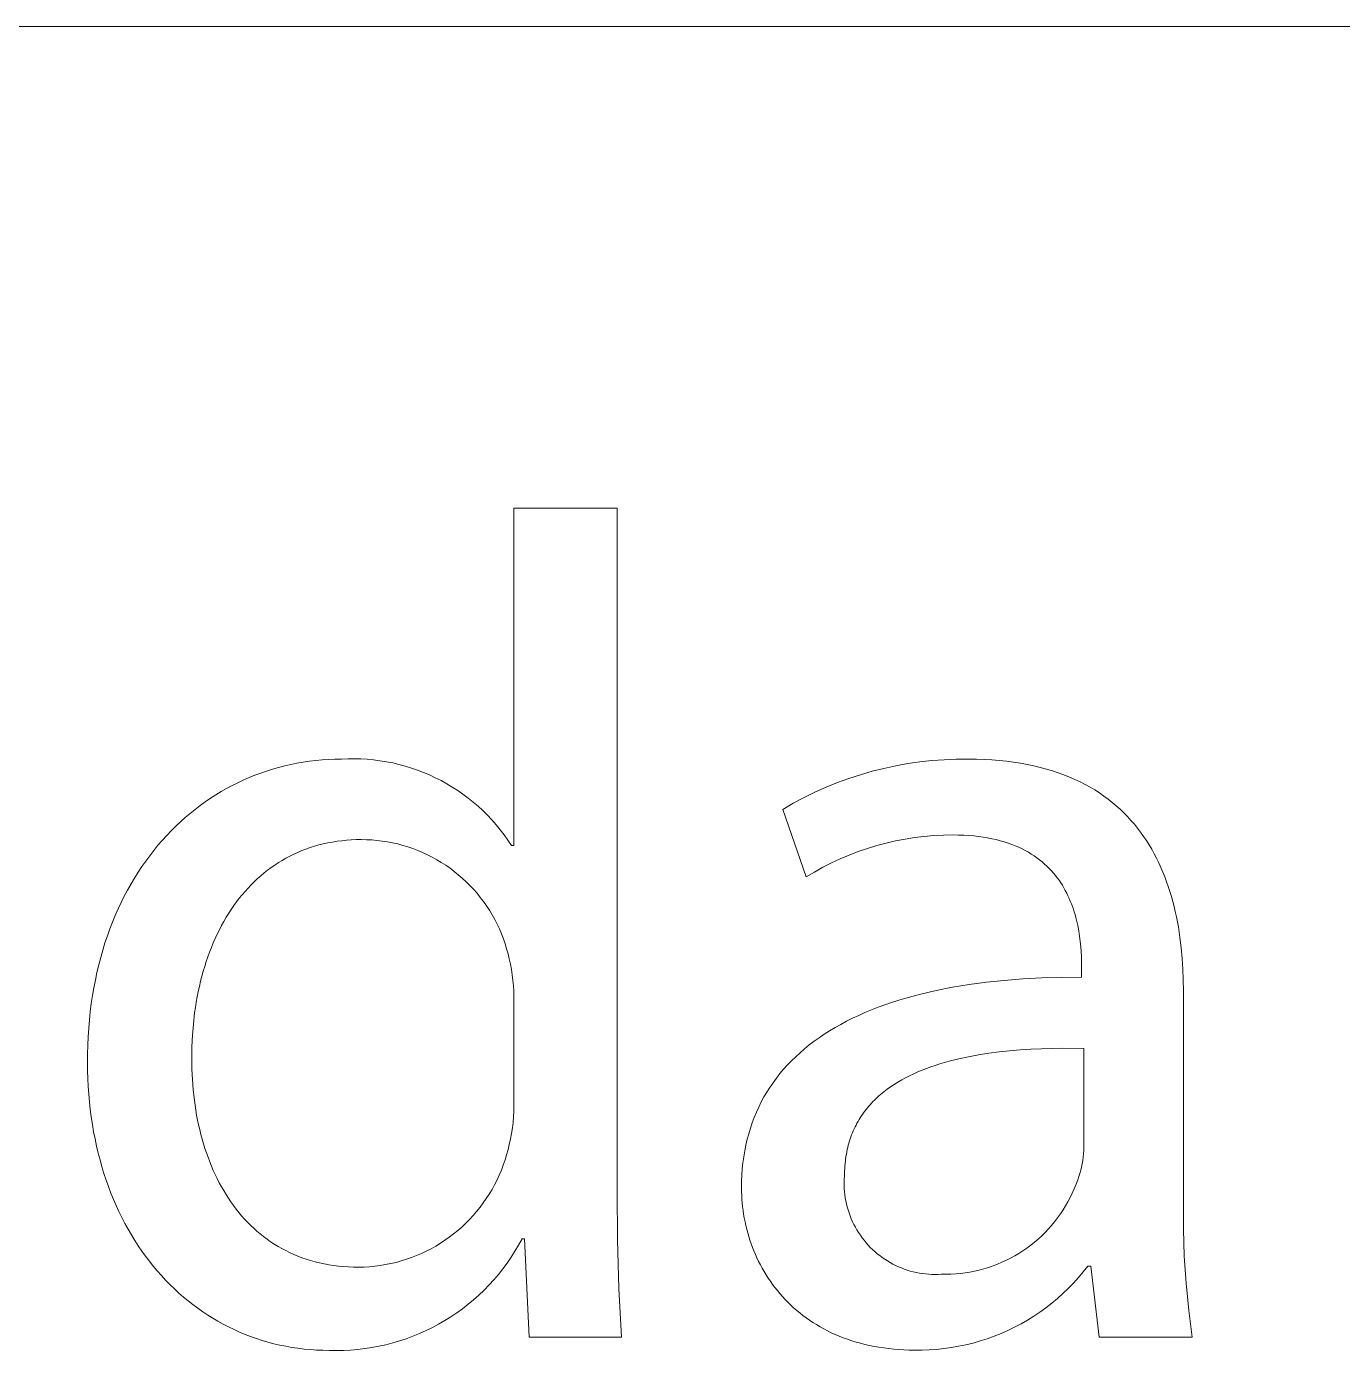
# Model space of a CAD drawing. Header units: millimetres. Extents: x 0 to 4030, y -54 to 2762.
# Drawn here: x 3898.83 to 3944.28, y 351.24 to 396.95 of the extents above; entities that cross this region are included whole.
import ezdxf

# ---------------------------------------------------------------- set-up
doc = ezdxf.new("R2010")
doc.units = ezdxf.units.MM
doc.header["$MEASUREMENT"] = 0
doc.layers.add('Domyślny', color=7, linetype='Continuous', true_color=0x000000)

msp = doc.modelspace()

# ---------------------------------------------------------------- linework, layer by layer
at = {"layer": 'Domyślny', "color": 18, "lineweight": 15, "true_color": 0x000000}
for p, q in [((4026.418, 396.954), (2507.181, 396.954)), ((3915.659, 368.681), (3915.659, 380.33)), ((3915.659, 380.33), (3919.229, 380.33)), ((3919.229, 380.33), (3919.229, 356.75)), ((3908.816, 371.614), (3909.035, 371.634)), ((3909.035, 371.634), (3909.256, 371.649)), ((3909.256, 371.649), (3909.477, 371.658)), ((3909.477, 371.658), (3909.7, 371.66)), ((3909.7, 371.66), (3909.923, 371.67)), ((3909.923, 371.67), (3910.146, 371.673)), ((3910.146, 371.673), (3910.369, 371.668)), ((3910.369, 371.668), (3910.591, 371.655)), ((3910.591, 371.655), (3910.813, 371.634)), ((3910.813, 371.634), (3911.034, 371.606)), ((3930.098, 371.609), (3930.517, 371.64)), ((3930.517, 371.64), (3930.938, 371.656)), ((3930.938, 371.656), (3931.358, 371.658)), ((3931.358, 371.658), (3931.634, 371.655)), ((3931.634, 371.655), (3931.904, 371.646)), ((3931.904, 371.646), (3932.167, 371.631)), ((3906.713, 371.104), (3906.915, 371.179)), ((3906.915, 371.179), (3907.119, 371.25)), ((3907.119, 371.25), (3907.325, 371.315)), ((3907.325, 371.315), (3907.533, 371.374)), ((3907.533, 371.374), (3907.743, 371.428)), ((3907.743, 371.428), (3907.954, 371.476)), ((3907.954, 371.476), (3908.167, 371.519)), ((3908.167, 371.519), (3908.382, 371.557)), ((3908.382, 371.557), (3908.598, 371.588)), ((3908.598, 371.588), (3908.816, 371.614)), ((3911.034, 371.606), (3911.254, 371.57)), ((3911.254, 371.57), (3911.473, 371.527)), ((3911.473, 371.527), (3911.69, 371.477)), ((3911.69, 371.477), (3911.905, 371.419)), ((3911.905, 371.419), (3912.118, 371.353)), ((3912.118, 371.353), (3912.329, 371.281)), ((3912.329, 371.281), (3912.537, 371.201)), ((3912.537, 371.201), (3912.743, 371.114)), ((3927.626, 371.123), (3928.03, 371.239)), ((3928.03, 371.239), (3928.438, 371.342)), ((3928.438, 371.342), (3928.849, 371.43)), ((3928.849, 371.43), (3929.263, 371.504)), ((3929.263, 371.504), (3929.68, 371.564)), ((3929.68, 371.564), (3930.098, 371.609)), ((3932.167, 371.631), (3932.424, 371.611)), ((3932.424, 371.611), (3932.674, 371.585)), ((3932.674, 371.585), (3932.918, 371.554)), ((3932.918, 371.554), (3933.156, 371.517)), ((3933.156, 371.517), (3933.388, 371.475)), ((3933.388, 371.475), (3933.614, 371.428)), ((3933.614, 371.428), (3933.834, 371.376)), ((3933.834, 371.376), (3934.048, 371.319)), ((3934.048, 371.319), (3934.256, 371.257)), ((3934.256, 371.257), (3934.458, 371.19)), ((3934.458, 371.19), (3934.655, 371.118)), ((3905.736, 370.645), (3905.927, 370.747)), ((3905.927, 370.747), (3906.12, 370.844)), ((3906.12, 370.844), (3906.315, 370.936)), ((3906.315, 370.936), (3906.513, 371.023)), ((3906.513, 371.023), (3906.713, 371.104)), ((3912.743, 371.114), (3912.945, 371.02)), ((3912.945, 371.02), (3913.144, 370.919)), ((3913.144, 370.919), (3913.339, 370.812)), ((3913.339, 370.812), (3913.53, 370.697)), ((3926.441, 370.69), (3926.831, 370.848)), ((3926.831, 370.848), (3927.226, 370.992)), ((3927.226, 370.992), (3927.626, 371.123)), ((3934.655, 371.118), (3934.846, 371.042)), ((3934.846, 371.042), (3935.032, 370.961)), ((3935.032, 370.961), (3935.212, 370.876)), ((3935.212, 370.876), (3935.387, 370.787)), ((3935.387, 370.787), (3935.556, 370.693)), ((3905, 370.185), (3905.18, 370.307)), ((3905.18, 370.307), (3905.363, 370.425)), ((3905.363, 370.425), (3905.548, 370.538)), ((3905.548, 370.538), (3905.736, 370.645)), ((3913.53, 370.697), (3913.718, 370.577)), ((3913.718, 370.577), (3913.901, 370.45)), ((3913.901, 370.45), (3914.08, 370.317)), ((3914.08, 370.317), (3914.254, 370.177)), ((3925.308, 370.137), (3925.679, 370.334)), ((3925.679, 370.334), (3926.057, 370.519)), ((3926.057, 370.519), (3926.441, 370.69)), ((3935.556, 370.693), (3935.72, 370.595)), ((3935.72, 370.595), (3935.879, 370.493)), ((3935.879, 370.493), (3936.033, 370.387)), ((3936.033, 370.387), (3936.181, 370.278)), ((3936.181, 370.278), (3936.325, 370.164)), ((3904.478, 369.786), (3904.649, 369.924)), ((3904.649, 369.924), (3904.823, 370.057)), ((3904.823, 370.057), (3905, 370.185)), ((3914.254, 370.177), (3914.423, 370.032)), ((3914.423, 370.032), (3914.587, 369.881)), ((3914.587, 369.881), (3914.746, 369.725)), ((3924.943, 369.926), (3925.308, 370.137)), ((3925.749, 367.591), (3924.943, 369.926)), ((3936.325, 370.164), (3936.464, 370.047)), ((3936.464, 370.047), (3936.598, 369.927)), ((3936.598, 369.927), (3936.727, 369.803)), ((3903.982, 369.343), (3904.144, 369.495)), ((3904.144, 369.495), (3904.309, 369.643)), ((3904.309, 369.643), (3904.478, 369.786)), ((3914.746, 369.725), (3914.899, 369.563)), ((3914.899, 369.563), (3915.047, 369.396)), ((3915.047, 369.396), (3915.189, 369.224)), ((3936.727, 369.803), (3936.852, 369.676)), ((3936.852, 369.676), (3936.971, 369.545)), ((3936.971, 369.545), (3937.087, 369.411)), ((3937.087, 369.411), (3937.197, 369.274)), ((3903.517, 368.856), (3903.668, 369.023)), ((3903.668, 369.023), (3903.824, 369.185)), ((3903.824, 369.185), (3903.982, 369.343)), ((3915.189, 369.224), (3915.325, 369.048)), ((3915.325, 369.048), (3915.455, 368.867)), ((3929.169, 368.898), (3928.84, 368.834)), ((3929.5, 368.949), (3929.169, 368.898)), ((3929.832, 368.99), (3929.5, 368.949)), ((3930.166, 369.018), (3929.832, 368.99)), ((3930.5, 369.035), (3930.166, 369.018)), ((3930.835, 369.041), (3930.5, 369.035)), ((3931.019, 369.039), (3930.835, 369.041)), ((3931.198, 369.032), (3931.019, 369.039)), ((3931.372, 369.022), (3931.198, 369.032)), ((3931.542, 369.008), (3931.372, 369.022)), ((3931.706, 368.99), (3931.542, 369.008)), ((3931.865, 368.968), (3931.706, 368.99)), ((3932.02, 368.942), (3931.865, 368.968)), ((3932.17, 368.913), (3932.02, 368.942)), ((3932.315, 368.88), (3932.17, 368.913)), ((3937.197, 369.274), (3937.304, 369.135)), ((3937.304, 369.135), (3937.406, 368.992)), ((3937.406, 368.992), (3937.503, 368.847)), ((3903.083, 368.326), (3903.224, 368.507)), ((3903.224, 368.507), (3903.368, 368.684)), ((3903.368, 368.684), (3903.517, 368.856)), ((3908.194, 368.442), (3908.055, 368.379)), ((3908.336, 368.501), (3908.194, 368.442)), ((3908.479, 368.557), (3908.336, 368.501)), ((3908.625, 368.608), (3908.479, 368.557)), ((3908.774, 368.654), (3908.625, 368.608)), ((3908.924, 368.697), (3908.774, 368.654)), ((3909.077, 368.735), (3908.924, 368.697)), ((3909.233, 368.77), (3909.077, 368.735)), ((3909.391, 368.799), (3909.233, 368.77)), ((3909.551, 368.824), (3909.391, 368.799)), ((3909.713, 368.845), (3909.551, 368.824)), ((3909.878, 368.861), (3909.713, 368.845)), ((3910.044, 368.873), (3909.878, 368.861)), ((3910.213, 368.88), (3910.044, 368.873)), ((3910.385, 368.882), (3910.213, 368.88)), ((3910.567, 368.879), (3910.385, 368.882)), ((3910.749, 368.87), (3910.567, 368.879)), ((3910.93, 368.855), (3910.749, 368.87)), ((3911.111, 368.833), (3910.93, 368.855)), ((3911.291, 368.805), (3911.111, 368.833)), ((3911.469, 368.77), (3911.291, 368.805)), ((3911.647, 368.73), (3911.469, 368.77)), ((3911.823, 368.683), (3911.647, 368.73)), ((3911.997, 368.63), (3911.823, 368.683)), ((3912.169, 368.571), (3911.997, 368.63)), ((3912.339, 368.506), (3912.169, 368.571)), ((3912.507, 368.435), (3912.339, 368.506)), ((3912.672, 368.359), (3912.507, 368.435)), ((3915.455, 368.867), (3915.578, 368.681)), ((3915.578, 368.681), (3915.659, 368.681)), ((3927.553, 368.467), (3927.24, 368.348)), ((3927.87, 368.576), (3927.553, 368.467)), ((3928.19, 368.673), (3927.87, 368.576)), ((3928.514, 368.759), (3928.19, 368.673)), ((3928.84, 368.834), (3928.514, 368.759)), ((3932.456, 368.844), (3932.315, 368.88)), ((3932.592, 368.805), (3932.456, 368.844)), ((3932.724, 368.763), (3932.592, 368.805)), ((3932.851, 368.717), (3932.724, 368.763)), ((3932.975, 368.668), (3932.851, 368.717)), ((3933.094, 368.617), (3932.975, 368.668)), ((3933.209, 368.563), (3933.094, 368.617)), ((3933.319, 368.506), (3933.209, 368.563)), ((3933.426, 368.446), (3933.319, 368.506)), ((3933.529, 368.384), (3933.426, 368.446)), ((3937.503, 368.847), (3937.597, 368.698)), ((3937.597, 368.698), (3937.686, 368.548)), ((3937.686, 368.548), (3937.771, 368.395)), ((3902.812, 367.949), (3902.946, 368.14)), ((3902.946, 368.14), (3903.083, 368.326)), ((3907.398, 368.003), (3907.274, 367.916)), ((3907.525, 368.086), (3907.398, 368.003)), ((3907.654, 368.165), (3907.525, 368.086)), ((3907.785, 368.24), (3907.654, 368.165)), ((3907.919, 368.311), (3907.785, 368.24)), ((3908.055, 368.379), (3907.919, 368.311)), ((3912.835, 368.276), (3912.672, 368.359)), ((3912.994, 368.189), (3912.835, 368.276)), ((3913.151, 368.095), (3912.994, 368.189)), ((3913.303, 367.996), (3913.151, 368.095)), ((3913.453, 367.892), (3913.303, 367.996)), ((3926.628, 368.077), (3926.329, 367.925)), ((3926.931, 368.218), (3926.628, 368.077)), ((3927.24, 368.348), (3926.931, 368.218)), ((3933.628, 368.319), (3933.529, 368.384)), ((3933.724, 368.252), (3933.628, 368.319)), ((3933.815, 368.183), (3933.724, 368.252)), ((3933.903, 368.112), (3933.815, 368.183)), ((3933.988, 368.039), (3933.903, 368.112)), ((3934.069, 367.963), (3933.988, 368.039)), ((3937.771, 368.395), (3937.852, 368.239)), ((3937.852, 368.239), (3937.93, 368.081)), ((3937.93, 368.081), (3938.003, 367.921)), ((3902.436, 367.35), (3902.557, 367.554)), ((3902.557, 367.554), (3902.683, 367.754)), ((3902.683, 367.754), (3902.812, 367.949)), ((3906.803, 367.534), (3906.692, 367.429)), ((3906.917, 367.635), (3906.803, 367.534)), ((3907.034, 367.732), (3906.917, 367.635)), ((3907.153, 367.826), (3907.034, 367.732)), ((3907.274, 367.916), (3907.153, 367.826)), ((3913.599, 367.783), (3913.453, 367.892)), ((3913.74, 367.669), (3913.599, 367.783)), ((3913.878, 367.55), (3913.74, 367.669)), ((3914.011, 367.426), (3913.878, 367.55)), ((3926.036, 367.763), (3925.749, 367.591)), ((3926.329, 367.925), (3926.036, 367.763)), ((3934.146, 367.886), (3934.069, 367.963)), ((3934.221, 367.807), (3934.146, 367.886)), ((3934.292, 367.727), (3934.221, 367.807)), ((3934.359, 367.645), (3934.292, 367.727)), ((3934.424, 367.561), (3934.359, 367.645)), ((3934.486, 367.476), (3934.424, 367.561)), ((3938.003, 367.921), (3938.072, 367.759)), ((3938.072, 367.759), (3938.138, 367.595)), ((3938.138, 367.595), (3938.2, 367.429)), ((3902.205, 366.928), (3902.318, 367.141)), ((3902.318, 367.141), (3902.436, 367.35)), ((3906.374, 367.094), (3906.273, 366.976)), ((3906.478, 367.209), (3906.374, 367.094)), ((3906.584, 367.321), (3906.478, 367.209)), ((3906.692, 367.429), (3906.584, 367.321)), ((3914.141, 367.297), (3914.011, 367.426)), ((3914.265, 367.165), (3914.141, 367.297)), ((3914.385, 367.027), (3914.265, 367.165)), ((3934.544, 367.39), (3934.486, 367.476)), ((3934.6, 367.303), (3934.544, 367.39)), ((3934.653, 367.214), (3934.6, 367.303)), ((3934.703, 367.125), (3934.653, 367.214)), ((3934.75, 367.034), (3934.703, 367.125)), ((3938.2, 367.429), (3938.259, 367.261)), ((3938.259, 367.261), (3938.314, 367.091)), ((3938.314, 367.091), (3938.365, 366.92)), ((3901.992, 366.488), (3902.096, 366.71)), ((3902.096, 366.71), (3902.205, 366.928)), ((3906.08, 366.73), (3905.987, 366.602)), ((3906.175, 366.855), (3906.08, 366.73)), ((3906.273, 366.976), (3906.175, 366.855)), ((3914.5, 366.886), (3914.385, 367.027)), ((3914.61, 366.741), (3914.5, 366.886)), ((3914.715, 366.592), (3914.61, 366.741)), ((3934.795, 366.943), (3934.75, 367.034)), ((3934.837, 366.851), (3934.795, 366.943)), ((3934.876, 366.759), (3934.837, 366.851)), ((3934.913, 366.666), (3934.876, 366.759)), ((3934.948, 366.573), (3934.913, 366.666)), ((3938.365, 366.92), (3938.413, 366.748)), ((3938.413, 366.748), (3938.458, 366.573)), ((3901.796, 366.031), (3901.892, 366.262)), ((3901.892, 366.262), (3901.992, 366.488)), ((3905.726, 366.2), (3905.644, 366.06)), ((3905.81, 366.337), (3905.726, 366.2)), ((3905.897, 366.471), (3905.81, 366.337)), ((3905.987, 366.602), (3905.897, 366.471)), ((3914.814, 366.44), (3914.715, 366.592)), ((3914.908, 366.284), (3914.814, 366.44)), ((3914.997, 366.125), (3914.908, 366.284)), ((3934.981, 366.479), (3934.948, 366.573)), ((3935.011, 366.385), (3934.981, 366.479)), ((3935.039, 366.291), (3935.011, 366.385)), ((3935.066, 366.197), (3935.039, 366.291)), ((3935.09, 366.103), (3935.066, 366.197)), ((3938.458, 366.573), (3938.5, 366.398)), ((3938.5, 366.398), (3938.538, 366.221)), ((3938.538, 366.221), (3938.573, 366.043)), ((3901.619, 365.557), (3901.705, 365.796)), ((3901.705, 365.796), (3901.796, 366.031)), ((3905.489, 365.771), (3905.415, 365.622)), ((3905.565, 365.917), (3905.489, 365.771)), ((3905.644, 366.06), (3905.565, 365.917)), ((3915.08, 365.963), (3914.997, 366.125)), ((3915.158, 365.798), (3915.08, 365.963)), ((3915.229, 365.631), (3915.158, 365.798)), ((3935.112, 366.009), (3935.09, 366.103)), ((3935.132, 365.915), (3935.112, 366.009)), ((3935.168, 365.729), (3935.132, 365.915)), ((3935.197, 365.546), (3935.168, 365.729)), ((3938.573, 366.043), (3938.606, 365.865)), ((3938.606, 365.865), (3938.661, 365.504)), ((3901.461, 365.066), (3901.537, 365.314)), ((3901.537, 365.314), (3901.619, 365.557)), ((3905.277, 365.316), (3905.212, 365.159)), ((3905.345, 365.471), (3905.277, 365.316)), ((3905.415, 365.622), (3905.345, 365.471)), ((3915.295, 365.461), (3915.229, 365.631)), ((3915.355, 365.289), (3915.295, 365.461)), ((3915.409, 365.115), (3915.355, 365.289)), ((3935.219, 365.365), (3935.197, 365.546)), ((3935.237, 365.188), (3935.219, 365.365)), ((3938.661, 365.504), (3938.705, 365.141)), ((3901.322, 364.558), (3901.389, 364.814)), ((3901.389, 364.814), (3901.461, 365.066)), ((3905.091, 364.838), (3905.034, 364.673)), ((3905.15, 365), (3905.091, 364.838)), ((3905.212, 365.159), (3905.15, 365)), ((3915.456, 364.94), (3915.409, 365.115)), ((3915.498, 364.762), (3915.456, 364.94)), ((3935.25, 365.015), (3935.237, 365.188)), ((3935.258, 364.847), (3935.25, 365.015)), ((3935.262, 364.686), (3935.258, 364.847)), ((3938.705, 365.141), (3938.739, 364.775)), ((3901.26, 364.298), (3901.322, 364.558)), ((3904.93, 364.336), (3904.883, 364.164)), ((3904.981, 364.506), (3904.93, 364.336)), ((3905.034, 364.673), (3904.981, 364.506)), ((3915.54, 364.579), (3915.498, 364.762)), ((3915.575, 364.395), (3915.54, 364.579)), ((3915.605, 364.209), (3915.575, 364.395)), ((3935.264, 364.531), (3935.262, 364.686)), ((3935.264, 364.129), (3935.264, 364.531)), ((3938.739, 364.775), (3938.762, 364.408)), ((3938.762, 364.408), (3938.776, 364.04)), ((3901.152, 363.766), (3901.204, 364.034)), ((3901.204, 364.034), (3901.26, 364.298)), ((3904.838, 363.989), (3904.797, 363.813)), ((3904.883, 364.164), (3904.838, 363.989)), ((3915.628, 364.023), (3915.605, 364.209)), ((3915.645, 363.836), (3915.628, 364.023)), ((3930.803, 363.783), (3931.379, 363.877)), ((3931.379, 363.877), (3931.976, 363.957)), ((3931.976, 363.957), (3932.594, 364.022)), ((3932.594, 364.022), (3933.231, 364.071)), ((3933.231, 364.071), (3933.889, 364.106)), ((3933.889, 364.106), (3934.566, 364.125)), ((3934.566, 364.125), (3935.264, 364.129)), ((3938.776, 364.04), (3938.78, 363.672)), ((3901.065, 363.218), (3901.106, 363.494)), ((3901.106, 363.494), (3901.152, 363.766)), ((3904.723, 363.452), (3904.69, 363.269)), ((3904.758, 363.634), (3904.723, 363.452)), ((3904.797, 363.813), (3904.758, 363.634)), ((3915.656, 363.648), (3915.645, 363.836)), ((3915.661, 363.46), (3915.656, 363.648)), ((3915.659, 363.273), (3915.661, 363.46)), ((3928.949, 363.337), (3929.198, 363.411)), ((3929.198, 363.411), (3929.452, 363.482)), ((3929.452, 363.482), (3929.712, 363.55)), ((3929.712, 363.55), (3930.247, 363.674)), ((3930.247, 363.674), (3930.803, 363.783)), ((3938.78, 363.672), (3938.78, 356.372)), ((3901.03, 362.938), (3901.065, 363.218)), ((3904.66, 363.083), (3904.634, 362.896)), ((3904.69, 363.269), (3904.66, 363.083)), ((3915.659, 359.891), (3915.659, 363.273)), ((3927.784, 362.91), (3928.006, 363.002)), ((3928.006, 363.002), (3928.234, 363.091)), ((3928.234, 363.091), (3928.467, 363.177)), ((3928.467, 363.177), (3928.705, 363.259)), ((3928.705, 363.259), (3928.949, 363.337)), ((3900.976, 362.367), (3901, 362.655)), ((3901, 362.655), (3901.03, 362.938)), ((3904.59, 362.515), (3904.559, 362.126)), ((3904.634, 362.896), (3904.59, 362.515)), ((3926.753, 362.394), (3926.949, 362.504)), ((3926.949, 362.504), (3927.149, 362.611)), ((3927.149, 362.611), (3927.355, 362.714)), ((3927.355, 362.714), (3927.567, 362.814)), ((3927.567, 362.814), (3927.784, 362.91)), ((3900.945, 361.781), (3900.957, 362.076)), ((3900.957, 362.076), (3900.976, 362.367)), ((3904.559, 362.126), (3904.54, 361.73)), ((3926.028, 361.918), (3926.201, 362.042)), ((3926.201, 362.042), (3926.38, 362.163)), ((3926.38, 362.163), (3926.564, 362.28)), ((3926.564, 362.28), (3926.753, 362.394)), ((3900.938, 361.482), (3900.945, 361.781)), ((3904.54, 361.73), (3904.533, 361.327)), ((3925.543, 361.525), (3925.699, 361.66)), ((3925.699, 361.66), (3925.861, 361.791)), ((3925.861, 361.791), (3926.028, 361.918)), ((3932.777, 361.59), (3932.416, 361.551)), ((3933.141, 361.621), (3932.777, 361.59)), ((3933.508, 361.645), (3933.141, 361.621)), ((3933.875, 361.662), (3933.508, 361.645)), ((3934.612, 361.678), (3933.875, 361.662)), ((3935.344, 361.673), (3934.612, 361.678)), ((3935.344, 358.264), (3935.344, 361.673)), ((3900.937, 361.179), (3900.938, 361.482)), ((3900.939, 360.902), (3900.937, 361.179)), ((3904.533, 361.327), (3904.539, 360.96)), ((3925.108, 361.102), (3925.248, 361.246)), ((3925.248, 361.246), (3925.392, 361.387)), ((3925.392, 361.387), (3925.543, 361.525)), ((3930.371, 361.138), (3930.213, 361.088)), ((3930.531, 361.186), (3930.371, 361.138)), ((3930.693, 361.231), (3930.531, 361.186)), ((3931.024, 361.313), (3930.693, 361.231)), ((3931.363, 361.386), (3931.024, 361.313)), ((3931.708, 361.45), (3931.363, 361.386)), ((3932.06, 361.505), (3931.708, 361.45)), ((3932.416, 361.551), (3932.06, 361.505)), ((3900.947, 360.629), (3900.939, 360.902)), ((3904.539, 360.96), (3904.556, 360.598)), ((3924.725, 360.648), (3924.847, 360.802)), ((3924.847, 360.802), (3924.975, 360.954)), ((3924.975, 360.954), (3925.108, 361.102)), ((3929.325, 360.729), (3929.187, 360.659)), ((3929.466, 360.796), (3929.325, 360.729)), ((3929.609, 360.86), (3929.466, 360.796)), ((3929.756, 360.921), (3929.609, 360.86)), ((3929.906, 360.98), (3929.756, 360.921)), ((3930.058, 361.035), (3929.906, 360.98)), ((3930.213, 361.088), (3930.058, 361.035)), ((3900.96, 360.358), (3900.947, 360.629)), ((3900.979, 360.09), (3900.96, 360.358)), ((3904.556, 360.598), (3904.584, 360.24)), ((3904.584, 360.24), (3904.623, 359.888)), ((3924.394, 360.164), (3924.498, 360.328)), ((3924.498, 360.328), (3924.609, 360.49)), ((3924.609, 360.49), (3924.725, 360.648)), ((3928.55, 360.262), (3928.434, 360.173)), ((3928.67, 360.348), (3928.55, 360.262)), ((3928.794, 360.431), (3928.67, 360.348)), ((3928.922, 360.51), (3928.794, 360.431)), ((3929.053, 360.586), (3928.922, 360.51)), ((3929.187, 360.659), (3929.053, 360.586)), ((3901.002, 359.825), (3900.979, 360.09)), ((3901.03, 359.563), (3901.002, 359.825)), ((3904.623, 359.888), (3904.674, 359.541)), ((3915.662, 359.698), (3915.659, 359.891)), ((3924.115, 359.65), (3924.202, 359.824)), ((3924.202, 359.824), (3924.295, 359.996)), ((3924.295, 359.996), (3924.394, 360.164)), ((3928.01, 359.783), (3927.961, 359.73)), ((3928.059, 359.835), (3928.01, 359.783)), ((3928.109, 359.886), (3928.059, 359.835)), ((3928.161, 359.936), (3928.109, 359.886)), ((3928.213, 359.985), (3928.161, 359.936)), ((3928.267, 360.033), (3928.213, 359.985)), ((3928.322, 360.081), (3928.267, 360.033)), ((3928.377, 360.128), (3928.322, 360.081)), ((3928.434, 360.173), (3928.377, 360.128)), ((3901.064, 359.305), (3901.03, 359.563)), ((3901.102, 359.049), (3901.064, 359.305)), ((3904.674, 359.541), (3904.703, 359.371)), ((3904.703, 359.371), (3904.736, 359.201)), ((3915.631, 359.12), (3915.648, 359.312)), ((3915.648, 359.312), (3915.659, 359.505)), ((3915.659, 359.505), (3915.662, 359.698)), ((3923.958, 359.291), (3924.034, 359.472)), ((3924.034, 359.472), (3924.115, 359.65)), ((3927.656, 359.336), (3927.617, 359.275)), ((3927.696, 359.395), (3927.656, 359.336)), ((3927.737, 359.453), (3927.696, 359.395)), ((3927.78, 359.51), (3927.737, 359.453)), ((3927.824, 359.567), (3927.78, 359.51)), ((3927.868, 359.622), (3927.824, 359.567)), ((3927.914, 359.677), (3927.868, 359.622)), ((3927.961, 359.73), (3927.914, 359.677)), ((3901.145, 358.797), (3901.102, 359.049)), ((3904.736, 359.201), (3904.771, 359.034)), ((3904.771, 359.034), (3904.809, 358.868)), ((3904.809, 358.868), (3904.85, 358.704)), ((3915.578, 358.738), (3915.608, 358.929)), ((3915.608, 358.929), (3915.631, 359.12)), ((3923.768, 358.728), (3923.825, 358.919)), ((3923.825, 358.919), (3923.889, 359.107)), ((3923.889, 359.107), (3923.958, 359.291)), ((3927.41, 358.895), (3927.38, 358.828)), ((3927.441, 358.96), (3927.41, 358.895)), ((3927.474, 359.025), (3927.441, 358.96)), ((3927.508, 359.089), (3927.474, 359.025)), ((3927.543, 359.152), (3927.508, 359.089)), ((3927.579, 359.214), (3927.543, 359.152)), ((3927.617, 359.275), (3927.579, 359.214)), ((3901.193, 358.548), (3901.145, 358.797)), ((3901.246, 358.302), (3901.193, 358.548)), ((3904.85, 358.704), (3904.893, 358.542)), ((3904.893, 358.542), (3904.94, 358.381)), ((3904.94, 358.381), (3904.989, 358.223)), ((3915.498, 358.361), (3915.541, 358.549)), ((3915.541, 358.549), (3915.578, 358.738)), ((3923.67, 358.337), (3923.716, 358.534)), ((3923.716, 358.534), (3923.768, 358.728)), ((3927.228, 358.405), (3927.208, 358.331)), ((3927.25, 358.478), (3927.228, 358.405)), ((3927.273, 358.55), (3927.25, 358.478)), ((3927.298, 358.621), (3927.273, 358.55)), ((3927.324, 358.691), (3927.298, 358.621)), ((3927.351, 358.76), (3927.324, 358.691)), ((3927.38, 358.828), (3927.351, 358.76)), ((3901.303, 358.06), (3901.246, 358.302)), ((3901.365, 357.821), (3901.303, 358.06)), ((3904.989, 358.223), (3905.041, 358.067)), ((3905.041, 358.067), (3905.096, 357.913)), ((3915.354, 357.822), (3915.408, 358)), ((3915.408, 358), (3915.456, 358.18)), ((3915.456, 358.18), (3915.498, 358.361)), ((3923.57, 357.727), (3923.597, 357.933)), ((3923.597, 357.933), (3923.631, 358.137)), ((3923.631, 358.137), (3923.67, 358.337)), ((3927.127, 357.945), (3927.116, 357.864)), ((3927.141, 358.024), (3927.127, 357.945)), ((3927.155, 358.102), (3927.141, 358.024)), ((3927.171, 358.18), (3927.155, 358.102)), ((3927.189, 358.256), (3927.171, 358.18)), ((3927.208, 358.331), (3927.189, 358.256)), ((3935.32, 357.919), (3935.332, 358.034)), ((3935.332, 358.034), (3935.34, 358.149)), ((3935.34, 358.149), (3935.344, 358.264)), ((3901.432, 357.585), (3901.365, 357.821)), ((3901.503, 357.353), (3901.432, 357.585)), ((3905.096, 357.913), (3905.154, 357.761)), ((3905.154, 357.761), (3905.214, 357.611)), ((3905.214, 357.611), (3905.278, 357.463)), ((3915.155, 357.302), (3915.228, 357.473)), ((3915.228, 357.473), (3915.294, 357.647)), ((3915.294, 357.647), (3915.354, 357.822)), ((3923.533, 357.304), (3923.548, 357.517)), ((3923.548, 357.517), (3923.57, 357.727)), ((3927.084, 357.532), (3927.08, 357.446)), ((3927.09, 357.617), (3927.084, 357.532)), ((3927.097, 357.7), (3927.09, 357.617)), ((3927.106, 357.783), (3927.097, 357.7)), ((3927.116, 357.864), (3927.106, 357.783)), ((3935.203, 357.355), (3935.234, 357.466)), ((3935.234, 357.466), (3935.261, 357.578)), ((3935.261, 357.578), (3935.285, 357.691)), ((3935.285, 357.691), (3935.304, 357.805)), ((3935.304, 357.805), (3935.32, 357.919)), ((3901.578, 357.125), (3901.503, 357.353)), ((3901.658, 356.9), (3901.578, 357.125)), ((3905.278, 357.463), (3905.344, 357.318)), ((3905.344, 357.318), (3905.413, 357.176)), ((3905.413, 357.176), (3905.484, 357.035)), ((3905.484, 357.035), (3905.559, 356.897)), ((3914.993, 356.968), (3915.077, 357.133)), ((3915.077, 357.133), (3915.155, 357.302)), ((3923.521, 356.868), (3923.524, 357.088)), ((3923.524, 357.088), (3923.533, 357.304)), ((3927.07, 357.163), (3927.066, 357.055)), ((3927.066, 357.055), (3927.067, 356.947)), ((3927.077, 357.271), (3927.07, 357.163)), ((3927.078, 357.359), (3927.077, 357.271)), ((3927.08, 357.446), (3927.078, 357.359)), ((3935.073, 356.981), (3935.13, 357.137)), ((3935.13, 357.137), (3935.168, 357.245)), ((3935.168, 357.245), (3935.203, 357.355)), ((3901.743, 356.678), (3901.658, 356.9)), ((3901.831, 356.461), (3901.743, 356.678)), ((3905.559, 356.897), (3905.636, 356.762)), ((3905.636, 356.762), (3905.717, 356.63)), ((3905.717, 356.63), (3905.8, 356.5)), ((3914.707, 356.489), (3914.808, 356.645)), ((3914.808, 356.645), (3914.903, 356.805)), ((3914.903, 356.805), (3914.993, 356.968)), ((3919.229, 356.75), (3919.234, 355.067)), ((3923.522, 356.736), (3923.521, 356.868)), ((3923.527, 356.604), (3923.522, 356.736)), ((3923.534, 356.472), (3923.527, 356.604)), ((3927.067, 356.947), (3927.071, 356.839)), ((3927.071, 356.839), (3927.078, 356.731)), ((3927.078, 356.731), (3927.09, 356.623)), ((3927.09, 356.623), (3927.105, 356.516)), ((3934.872, 356.526), (3934.944, 356.676)), ((3934.944, 356.676), (3935.011, 356.827)), ((3935.011, 356.827), (3935.073, 356.981)), ((3901.924, 356.247), (3901.831, 356.461)), ((3902.021, 356.037), (3901.924, 356.247)), ((3905.8, 356.5), (3905.886, 356.373)), ((3905.886, 356.373), (3905.974, 356.249)), ((3905.974, 356.249), (3906.066, 356.127)), ((3906.066, 356.127), (3906.16, 356.009)), ((3914.373, 356.043), (3914.49, 356.188)), ((3914.49, 356.188), (3914.601, 356.337)), ((3914.601, 356.337), (3914.707, 356.489)), ((3923.544, 356.341), (3923.534, 356.472)), ((3923.558, 356.21), (3923.544, 356.341)), ((3923.574, 356.079), (3923.558, 356.21)), ((3927.105, 356.516), (3927.124, 356.409)), ((3927.124, 356.409), (3927.146, 356.304)), ((3927.146, 356.304), (3927.172, 356.199)), ((3927.172, 356.199), (3927.202, 356.095)), ((3927.202, 356.095), (3927.235, 355.992)), ((3934.533, 355.957), (3934.625, 356.095)), ((3934.625, 356.095), (3934.712, 356.236)), ((3934.712, 356.236), (3934.794, 356.38)), ((3934.794, 356.38), (3934.872, 356.526)), ((3938.78, 356.372), (3938.781, 355.435)), ((3902.122, 355.831), (3902.021, 356.037)), ((3902.227, 355.628), (3902.122, 355.831)), ((3906.16, 356.009), (3906.257, 355.893)), ((3906.257, 355.893), (3906.357, 355.781)), ((3906.357, 355.781), (3906.46, 355.672)), ((3906.46, 355.672), (3906.566, 355.566)), ((3913.995, 355.635), (3914.125, 355.766)), ((3914.125, 355.766), (3914.252, 355.903)), ((3914.252, 355.903), (3914.373, 356.043)), ((3923.593, 355.948), (3923.574, 356.079)), ((3923.616, 355.818), (3923.593, 355.948)), ((3923.641, 355.689), (3923.616, 355.818)), ((3923.669, 355.56), (3923.641, 355.689)), ((3927.235, 355.992), (3927.272, 355.89)), ((3927.272, 355.89), (3927.312, 355.79)), ((3927.312, 355.79), (3927.356, 355.691)), ((3927.356, 355.691), (3927.403, 355.593)), ((3934.23, 355.564), (3934.335, 355.691)), ((3934.335, 355.691), (3934.436, 355.823)), ((3934.436, 355.823), (3934.533, 355.957)), ((3902.336, 355.43), (3902.227, 355.628)), ((3902.449, 355.235), (3902.336, 355.43)), ((3902.565, 355.045), (3902.449, 355.235)), ((3906.566, 355.566), (3906.674, 355.463)), ((3906.674, 355.463), (3906.786, 355.363)), ((3906.786, 355.363), (3906.9, 355.267)), ((3906.9, 355.267), (3907.017, 355.174)), ((3913.428, 355.155), (3913.575, 355.267)), ((3913.575, 355.267), (3913.719, 355.385)), ((3913.719, 355.385), (3913.859, 355.507)), ((3913.859, 355.507), (3913.995, 355.635)), ((3923.7, 355.431), (3923.669, 355.56)), ((3923.734, 355.304), (3923.7, 355.431)), ((3923.771, 355.177), (3923.734, 355.304)), ((3927.403, 355.593), (3927.453, 355.498)), ((3927.453, 355.498), (3927.507, 355.404)), ((3927.507, 355.404), (3927.564, 355.312)), ((3927.564, 355.312), (3927.624, 355.222)), ((3927.624, 355.222), (3927.687, 355.134)), ((3933.765, 355.091), (3933.887, 355.203)), ((3933.887, 355.203), (3934.006, 355.319)), ((3934.006, 355.319), (3934.12, 355.44)), ((3934.12, 355.44), (3934.23, 355.564)), ((3938.781, 355.435), (3938.812, 354.498)), ((3902.686, 354.858), (3902.565, 355.045)), ((3902.81, 354.676), (3902.686, 354.858)), ((3907.017, 355.174), (3907.136, 355.085)), ((3907.136, 355.085), (3907.259, 354.999)), ((3907.259, 354.999), (3907.384, 354.917)), ((3907.384, 354.917), (3907.513, 354.839)), ((3907.513, 354.839), (3907.644, 354.764)), ((3907.644, 354.764), (3907.778, 354.693)), ((3912.634, 354.673), (3912.8, 354.758)), ((3912.8, 354.758), (3912.962, 354.849)), ((3912.962, 354.849), (3913.12, 354.946)), ((3913.12, 354.946), (3913.276, 355.048)), ((3913.276, 355.048), (3913.428, 355.155)), ((3915.823, 354.884), (3915.697, 354.673)), ((3915.941, 355.099), (3915.823, 354.884)), ((3916.021, 355.099), (3915.941, 355.099)), ((3916.182, 351.704), (3916.021, 355.099)), ((3919.234, 355.067), (3919.283, 353.385)), ((3923.811, 355.052), (3923.771, 355.177)), ((3923.853, 354.927), (3923.811, 355.052)), ((3923.899, 354.803), (3923.853, 354.927)), ((3923.948, 354.68), (3923.899, 354.803)), ((3927.687, 355.134), (3927.753, 355.048)), ((3927.753, 355.048), (3927.822, 354.965)), ((3927.822, 354.965), (3927.893, 354.884)), ((3927.893, 354.884), (3927.968, 354.805)), ((3927.968, 354.805), (3928.045, 354.73)), ((3928.045, 354.73), (3928.125, 354.657)), ((3933.241, 354.687), (3933.377, 354.781)), ((3933.377, 354.781), (3933.51, 354.88)), ((3933.51, 354.88), (3933.639, 354.983)), ((3933.639, 354.983), (3933.765, 355.091)), ((3902.938, 354.498), (3902.81, 354.676)), ((3903.07, 354.324), (3902.938, 354.498)), ((3903.205, 354.154), (3903.07, 354.324)), ((3907.778, 354.693), (3907.914, 354.626)), ((3907.914, 354.626), (3908.054, 354.562)), ((3908.054, 354.562), (3908.196, 354.503)), ((3908.196, 354.503), (3908.341, 354.448)), ((3908.341, 354.448), (3908.489, 354.397)), ((3908.489, 354.397), (3908.64, 354.35)), ((3908.64, 354.35), (3908.794, 354.307)), ((3908.794, 354.307), (3908.95, 354.268)), ((3908.95, 354.268), (3909.11, 354.234)), ((3911.41, 354.244), (3911.591, 354.287)), ((3911.591, 354.287), (3911.77, 354.336)), ((3911.77, 354.336), (3911.947, 354.391)), ((3911.947, 354.391), (3912.123, 354.453)), ((3912.123, 354.453), (3912.296, 354.52)), ((3912.296, 354.52), (3912.466, 354.594)), ((3912.466, 354.594), (3912.634, 354.673)), ((3915.565, 354.466), (3915.425, 354.263)), ((3915.697, 354.673), (3915.565, 354.466)), ((3923.999, 354.558), (3923.948, 354.68)), ((3924.054, 354.438), (3923.999, 354.558)), ((3924.111, 354.318), (3924.054, 354.438)), ((3924.172, 354.2), (3924.111, 354.318)), ((3928.125, 354.657), (3928.207, 354.586)), ((3928.207, 354.586), (3928.292, 354.519)), ((3928.292, 354.519), (3928.379, 354.454)), ((3928.379, 354.454), (3928.468, 354.393)), ((3928.468, 354.393), (3928.559, 354.335)), ((3928.559, 354.335), (3928.652, 354.28)), ((3928.652, 354.28), (3928.747, 354.228)), ((3932.363, 354.223), (3932.515, 354.288)), ((3932.515, 354.288), (3932.666, 354.358)), ((3932.666, 354.358), (3932.814, 354.432)), ((3932.814, 354.432), (3932.959, 354.512)), ((3932.959, 354.512), (3933.101, 354.597)), ((3933.101, 354.597), (3933.241, 354.687)), ((3938.812, 354.498), (3938.874, 353.563)), ((3903.344, 353.989), (3903.205, 354.154)), ((3903.486, 353.828), (3903.344, 353.989)), ((3903.632, 353.671), (3903.486, 353.828)), ((3909.11, 354.234), (3909.272, 354.204)), ((3909.272, 354.204), (3909.437, 354.178)), ((3909.437, 354.178), (3909.605, 354.157)), ((3909.605, 354.157), (3909.775, 354.141)), ((3909.775, 354.141), (3909.949, 354.129)), ((3909.949, 354.129), (3910.125, 354.122)), ((3910.125, 354.122), (3910.304, 354.12)), ((3910.304, 354.12), (3910.49, 354.124)), ((3910.49, 354.124), (3910.675, 354.135)), ((3910.675, 354.135), (3910.86, 354.153)), ((3910.86, 354.153), (3911.045, 354.177)), ((3911.045, 354.177), (3911.228, 354.207)), ((3911.228, 354.207), (3911.41, 354.244)), ((3915.126, 353.873), (3914.967, 353.686)), ((3915.279, 354.066), (3915.126, 353.873)), ((3915.425, 354.263), (3915.279, 354.066)), ((3924.235, 354.084), (3924.172, 354.2)), ((3924.301, 353.968), (3924.235, 354.084)), ((3924.37, 353.855), (3924.301, 353.968)), ((3924.442, 353.743), (3924.37, 353.855)), ((3928.747, 354.228), (3928.843, 354.179)), ((3928.843, 354.179), (3928.942, 354.134)), ((3928.942, 354.134), (3929.041, 354.092)), ((3929.041, 354.092), (3929.142, 354.054)), ((3929.142, 354.054), (3929.245, 354.019)), ((3929.245, 354.019), (3929.348, 353.987)), ((3929.348, 353.987), (3929.453, 353.96)), ((3929.453, 353.96), (3929.558, 353.936)), ((3929.558, 353.936), (3929.665, 353.915)), ((3929.665, 353.915), (3929.771, 353.898)), ((3929.771, 353.898), (3929.879, 353.885)), ((3929.879, 353.885), (3929.987, 353.876)), ((3929.987, 353.876), (3930.095, 353.87)), ((3930.095, 353.87), (3930.203, 353.868)), ((3930.203, 353.868), (3930.311, 353.87)), ((3930.311, 353.87), (3930.419, 353.875)), ((3930.419, 353.875), (3930.585, 353.874)), ((3930.585, 353.874), (3930.75, 353.877)), ((3930.75, 353.877), (3930.916, 353.887)), ((3930.916, 353.887), (3931.081, 353.902)), ((3931.081, 353.902), (3931.245, 353.923)), ((3931.245, 353.923), (3931.409, 353.949)), ((3931.409, 353.949), (3931.571, 353.981)), ((3931.571, 353.981), (3931.733, 354.019)), ((3931.733, 354.019), (3931.893, 354.062)), ((3931.893, 354.062), (3932.051, 354.11)), ((3932.051, 354.11), (3932.208, 354.164)), ((3932.208, 354.164), (3932.363, 354.223)), ((3935.32, 353.956), (3935.155, 353.761)), ((3935.478, 354.157), (3935.32, 353.956)), ((3935.586, 354.157), (3935.478, 354.157)), ((3935.868, 351.701), (3935.586, 354.157)), ((3903.781, 353.519), (3903.632, 353.671)), ((3903.933, 353.371), (3903.781, 353.519)), ((3904.088, 353.228), (3903.933, 353.371)), ((3914.801, 353.505), (3914.629, 353.329)), ((3914.967, 353.686), (3914.801, 353.505)), ((3919.283, 353.385), (3919.376, 351.704)), ((3924.517, 353.632), (3924.442, 353.743)), ((3924.595, 353.523), (3924.517, 353.632)), ((3924.675, 353.416), (3924.595, 353.523)), ((3924.759, 353.311), (3924.675, 353.416)), ((3934.806, 353.388), (3934.621, 353.211)), ((3934.984, 353.572), (3934.806, 353.388)), ((3935.155, 353.761), (3934.984, 353.572)), ((3938.874, 353.563), (3938.966, 352.63)), ((3904.247, 353.089), (3904.088, 353.228)), ((3904.408, 352.955), (3904.247, 353.089)), ((3904.573, 352.826), (3904.408, 352.955)), ((3914.268, 352.996), (3914.079, 352.838)), ((3914.451, 353.159), (3914.268, 352.996)), ((3914.629, 353.329), (3914.451, 353.159)), ((3924.846, 353.207), (3924.759, 353.311)), ((3924.935, 353.106), (3924.846, 353.207)), ((3925.027, 353.006), (3924.935, 353.106)), ((3925.122, 352.909), (3925.027, 353.006)), ((3925.22, 352.814), (3925.122, 352.909)), ((3934.431, 353.041), (3934.234, 352.877)), ((3934.621, 353.211), (3934.431, 353.041)), ((3904.741, 352.701), (3904.573, 352.826)), ((3904.911, 352.581), (3904.741, 352.701)), ((3905.085, 352.466), (3904.911, 352.581)), ((3905.261, 352.356), (3905.085, 352.466)), ((3913.686, 352.543), (3913.482, 352.406)), ((3913.885, 352.687), (3913.686, 352.543)), ((3914.079, 352.838), (3913.885, 352.687)), ((3925.321, 352.721), (3925.22, 352.814)), ((3925.425, 352.63), (3925.321, 352.721)), ((3925.532, 352.541), (3925.425, 352.63)), ((3925.642, 352.455), (3925.532, 352.541)), ((3925.754, 352.372), (3925.642, 352.455)), ((3933.825, 352.571), (3933.613, 352.428)), ((3934.032, 352.72), (3933.825, 352.571)), ((3934.234, 352.877), (3934.032, 352.72)), ((3938.966, 352.63), (3939.089, 351.701)), ((3905.44, 352.251), (3905.261, 352.356)), ((3905.621, 352.151), (3905.44, 352.251)), ((3905.806, 352.056), (3905.621, 352.151)), ((3905.993, 351.965), (3905.806, 352.056)), ((3912.844, 352.037), (3912.624, 351.929)), ((3913.061, 352.153), (3912.844, 352.037)), ((3913.274, 352.276), (3913.061, 352.153)), ((3913.482, 352.406), (3913.274, 352.276)), ((3925.869, 352.29), (3925.754, 352.372)), ((3925.988, 352.212), (3925.869, 352.29)), ((3926.109, 352.136), (3925.988, 352.212)), ((3926.233, 352.062), (3926.109, 352.136)), ((3926.359, 351.992), (3926.233, 352.062)), ((3926.489, 351.924), (3926.359, 351.992)), ((3932.948, 352.047), (3932.718, 351.936)), ((3933.174, 352.166), (3932.948, 352.047)), ((3933.396, 352.294), (3933.174, 352.166)), ((3933.613, 352.428), (3933.396, 352.294)), ((3906.182, 351.88), (3905.993, 351.965)), ((3906.374, 351.8), (3906.182, 351.88)), ((3906.568, 351.725), (3906.374, 351.8)), ((3906.765, 351.656), (3906.568, 351.725)), ((3906.963, 351.592), (3906.765, 351.656)), ((3907.165, 351.533), (3906.963, 351.592)), ((3907.368, 351.479), (3907.165, 351.533)), ((3911.708, 351.572), (3911.473, 351.503)), ((3911.942, 351.65), (3911.708, 351.572)), ((3912.172, 351.735), (3911.942, 351.65)), ((3912.4, 351.828), (3912.172, 351.735)), ((3912.624, 351.929), (3912.4, 351.828)), ((3919.376, 351.704), (3916.182, 351.704)), ((3926.622, 351.859), (3926.489, 351.924)), ((3926.757, 351.798), (3926.622, 351.859)), ((3926.895, 351.739), (3926.757, 351.798)), ((3927.036, 351.683), (3926.895, 351.739)), ((3927.18, 351.63), (3927.036, 351.683)), ((3927.327, 351.581), (3927.18, 351.63)), ((3927.477, 351.535), (3927.327, 351.581)), ((3927.629, 351.492), (3927.477, 351.535)), ((3931.763, 351.572), (3931.517, 351.502)), ((3932.006, 351.65), (3931.763, 351.572)), ((3932.247, 351.737), (3932.006, 351.65)), ((3932.484, 351.832), (3932.247, 351.737)), ((3932.718, 351.936), (3932.484, 351.832)), ((3939.089, 351.701), (3935.868, 351.701)), ((3907.573, 351.431), (3907.368, 351.479)), ((3907.78, 351.389), (3907.573, 351.431)), ((3907.99, 351.351), (3907.78, 351.389)), ((3908.201, 351.32), (3907.99, 351.351)), ((3908.414, 351.294), (3908.201, 351.32)), ((3908.629, 351.274), (3908.414, 351.294)), ((3908.846, 351.259), (3908.629, 351.274)), ((3909.064, 351.251), (3908.846, 351.259)), ((3909.284, 351.248), (3909.064, 351.251)), ((3909.53, 351.243), (3909.284, 351.248)), ((3909.776, 351.246), (3909.53, 351.243)), ((3910.021, 351.258), (3909.776, 351.246)), ((3910.266, 351.278), (3910.021, 351.258)), ((3910.51, 351.307), (3910.266, 351.278)), ((3910.753, 351.343), (3910.51, 351.307)), ((3910.995, 351.388), (3910.753, 351.343)), ((3911.235, 351.441), (3910.995, 351.388)), ((3911.473, 351.503), (3911.235, 351.441)), ((3927.784, 351.452), (3927.629, 351.492)), ((3927.942, 351.416), (3927.784, 351.452)), ((3928.103, 351.384), (3927.942, 351.416)), ((3928.267, 351.355), (3928.103, 351.384)), ((3928.434, 351.33), (3928.267, 351.355)), ((3928.603, 351.308), (3928.434, 351.33)), ((3928.776, 351.29), (3928.603, 351.308)), ((3928.951, 351.277), (3928.776, 351.29)), ((3929.129, 351.267), (3928.951, 351.277)), ((3929.309, 351.26), (3929.129, 351.267)), ((3929.493, 351.258), (3929.309, 351.26)), ((3929.749, 351.258), (3929.493, 351.258)), ((3930.004, 351.266), (3929.749, 351.258)), ((3930.259, 351.283), (3930.004, 351.266)), ((3930.513, 351.31), (3930.259, 351.283)), ((3930.767, 351.345), (3930.513, 351.31)), ((3931.019, 351.388), (3930.767, 351.345)), ((3931.269, 351.441), (3931.019, 351.388)), ((3931.517, 351.502), (3931.269, 351.441))]:
    msp.add_line(p, q, dxfattribs=at)

doc.saveas('drawing.dxf')
